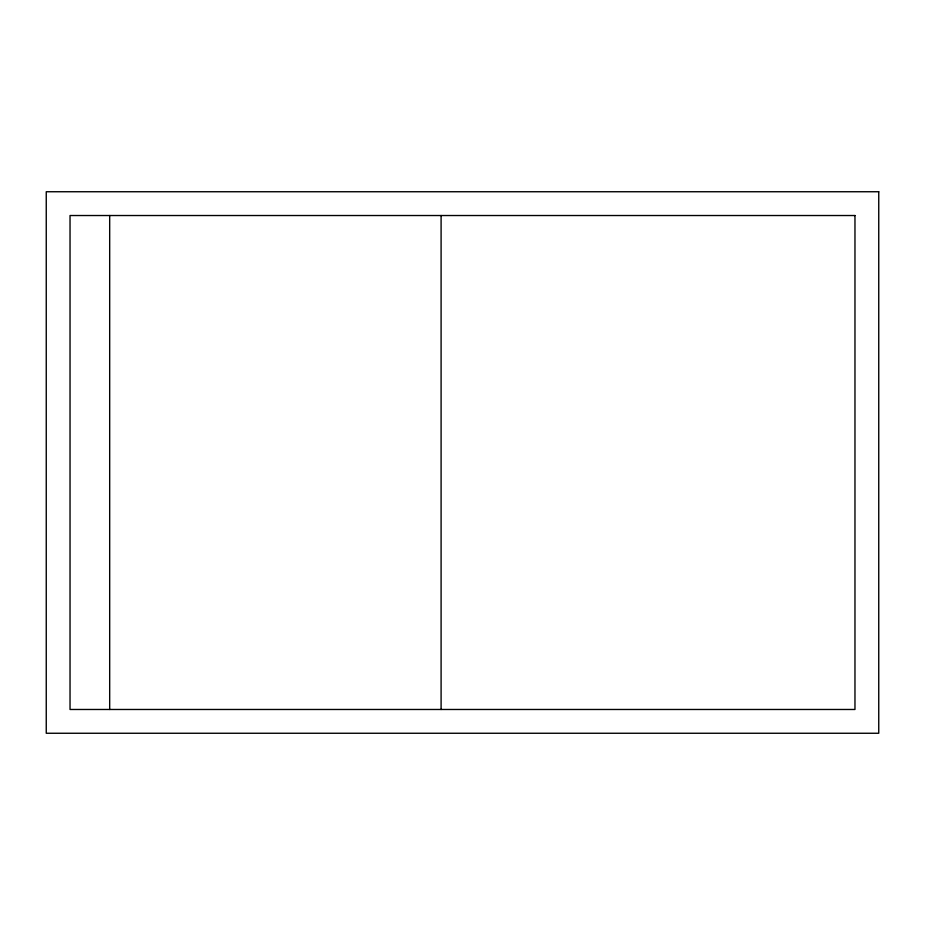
<?xml version="1.0" encoding="UTF-8"?>
<svg xmlns="http://www.w3.org/2000/svg" width="925" height="925" viewBox="0 0 925 925"><rect width="100%" height="100%" fill="white"/><g stroke="black" fill="none" stroke-linecap="round" stroke-linejoin="round"><path stroke-width="1.39" d="M441.098 215.525L441.098 709.475M109.682 215.525L109.682 709.475M878.75 191.741L46.25 191.741L46.25 733.259L878.75 733.259L878.75 191.741M854.966 215.525L70.034 215.525L70.034 709.475L854.966 709.475L854.966 215.525"/></g></svg>
